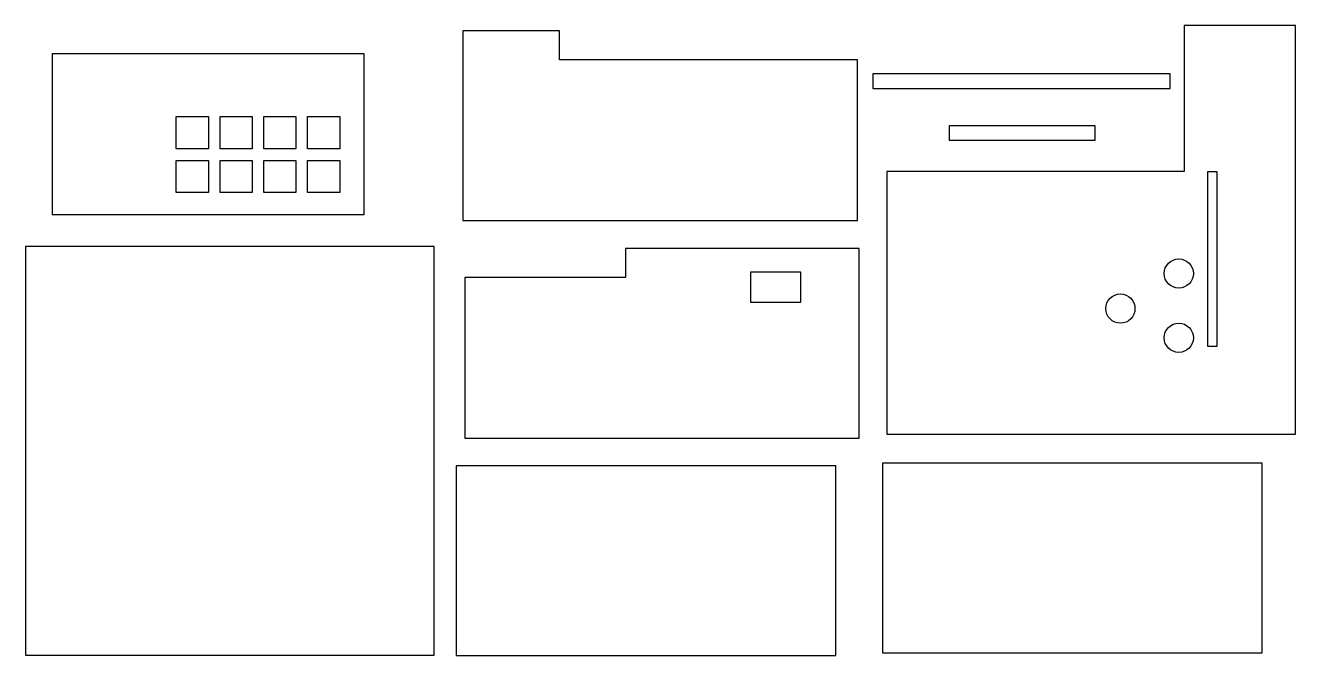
# Model space of a CAD drawing. Header units: millimetres. Extents: x 2 to 437, y 1 to 217.
import ezdxf

# ---------------------------------------------------------------- set-up
doc = ezdxf.new("R2010")
doc.units = ezdxf.units.MM
doc.layers.get('0').update_dxf_attribs({"linetype": 'CONTINUOUS'})

msp = doc.modelspace()

# ---------------------------------------------------------------- linework, layer by layer
for points in [[(151.42, 215.2), (151.42, 150.2), (286.56, 150.2), (286.56, 205.2), (184.56, 205.2), (184.56, 215.2)], [(436.59, 217.02), (398.39, 217.02), (398.39, 167.02), (296.59, 167.02), (296.59, 77.02), (436.59, 77.02)], [(10.78, 207.28), (10.78, 152.28), (117.58, 152.28), (117.58, 207.28)], [(291.79, 200.42), (291.79, 195.42), (393.59, 195.42), (393.59, 200.42)], [(64.28, 174.78), (53.28, 174.78), (53.28, 185.78), (64.28, 185.78)], [(68.28, 174.78), (68.28, 185.78), (79.28, 185.78), (79.28, 174.78)], [(94.28, 185.78), (94.28, 174.78), (83.28, 174.78), (83.28, 185.78)], [(109.28, 174.78), (98.28, 174.78), (98.28, 185.78), (109.28, 185.78)], [(317.94, 177.66), (367.94, 177.66), (367.94, 182.66), (317.94, 182.66)], [(64.28, 159.78), (53.28, 159.78), (53.28, 170.78), (64.28, 170.78)], [(68.28, 159.78), (68.28, 170.78), (79.28, 170.78), (79.28, 159.78)], [(94.28, 170.78), (94.28, 159.78), (83.28, 159.78), (83.28, 170.78)], [(98.28, 170.78), (109.28, 170.78), (109.28, 159.78), (98.28, 159.78)], [(409.59, 167.02), (409.59, 107.02), (406.59, 107.02), (406.59, 167.02)], [(141.63, 1.32), (141.63, 141.32), (1.63, 141.32), (1.63, 1.32)], [(152.1, 75.63), (287.1, 75.63), (287.1, 140.63), (207.1, 140.63), (207.1, 130.63), (152.1, 130.63)], [(267.1, 132.63), (267.1, 122.13), (250.1, 122.13), (250.1, 132.63)], [(149.14, 66.15), (149.14, 1.15), (279.14, 1.15), (279.14, 66.15)], [(295.12, 67.12), (295.12, 2.12), (425.12, 2.12), (425.12, 67.12)]]:
    msp.add_lwpolyline(points, close=True)
for centre in [(396.59, 132.02), (376.59, 120.02), (396.59, 110.02)]:
    msp.add_circle(centre, 5)

doc.saveas('drawing.dxf')
